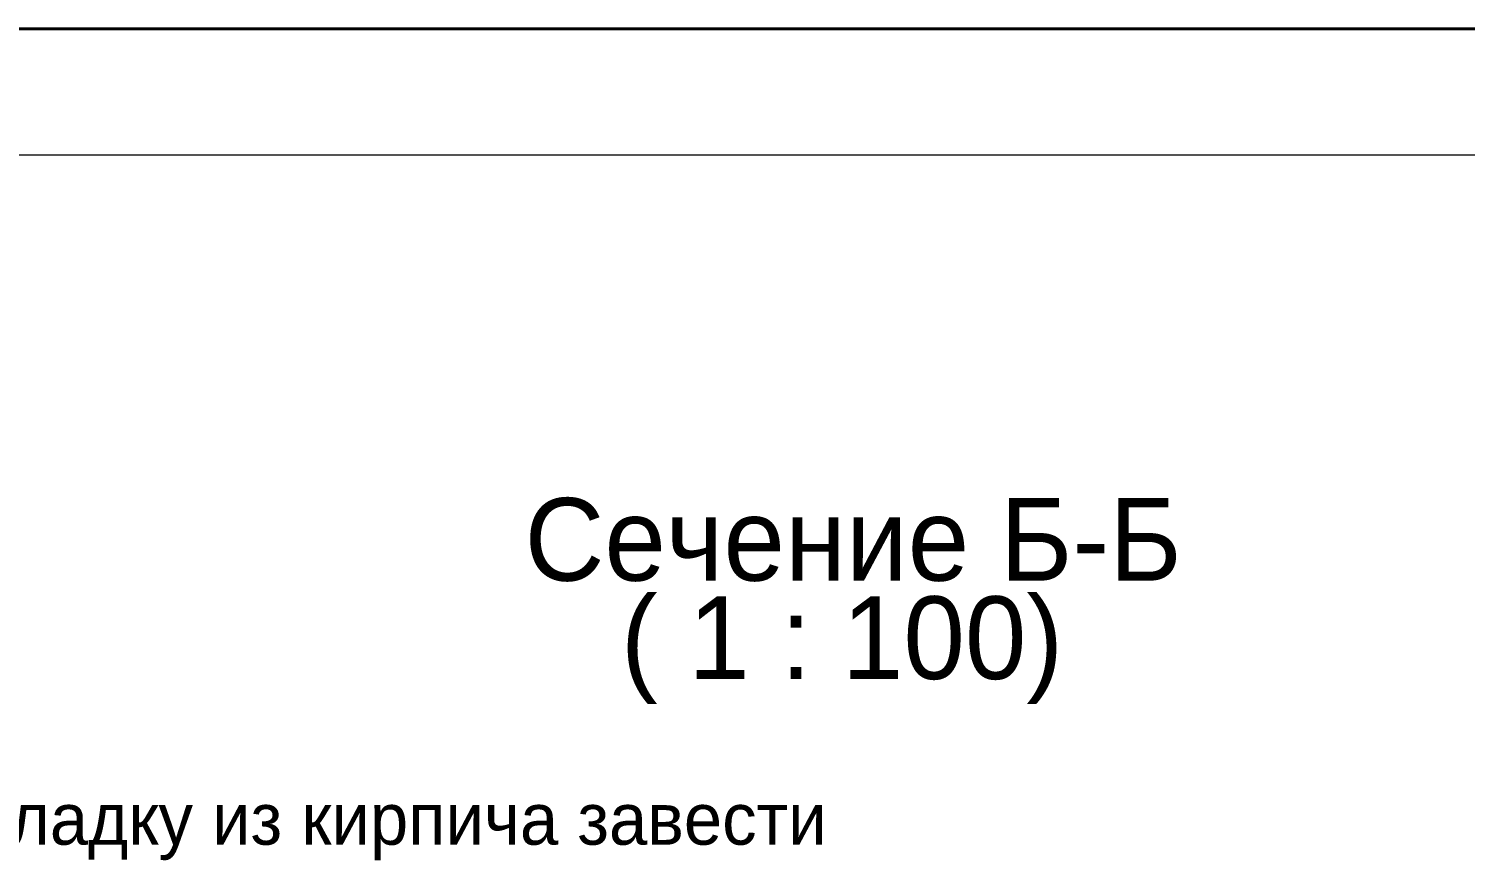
# Model space of a CAD drawing. Header units: millimetres. Extents: x -401725 to 250493, y 305116 to 802890.
# Drawn here: x -375111.99 to -375109.752, y 508957.033 to 508958.329 of the extents above; entities that cross this region are included whole.
import ezdxf

# ---------------------------------------------------------------- set-up
doc = ezdxf.new("R2010")
doc.units = ezdxf.units.MM
doc.layers.add('PDF _Геометрия', color=7, linetype='Continuous', true_color=0x1d1d1d)
doc.layers.add('PDF _Текст', color=7, linetype='Continuous')

msp = doc.modelspace()

# ---------------------------------------------------------------- linework, layer by layer
at = {"layer": 'PDF _Геометрия', "color": 7, "lineweight": 40}
msp.add_lwpolyline([(-375090.1697, 508958.3288), (-375135.997, 508958.3288)], dxfattribs=at)
at = {"layer": 'PDF _Геометрия', "color": 7, "lineweight": 18}
msp.add_lwpolyline([(-375136.7839, 508958.1322), (-375089.9816, 508958.1322)], dxfattribs=at)

# ---------------------------------------------------------------- texts
at = {"layer": 'PDF _Текст', "attachment_point": 4, "style": ''}
for s, insert, char_height in [('Сечение Б-Б', (-375111.2174, 508957.5323), 0.128798), ('( 1 : 100)', (-375111.0674, 508957.3606), 0.1288), ('Кладку из кирпича завести', (-375112.0824, 508957.0855), 0.080281)]:
    msp.add_mtext(s, dxfattribs=dict(at, insert=insert, char_height=char_height))

doc.saveas('drawing.dxf')
